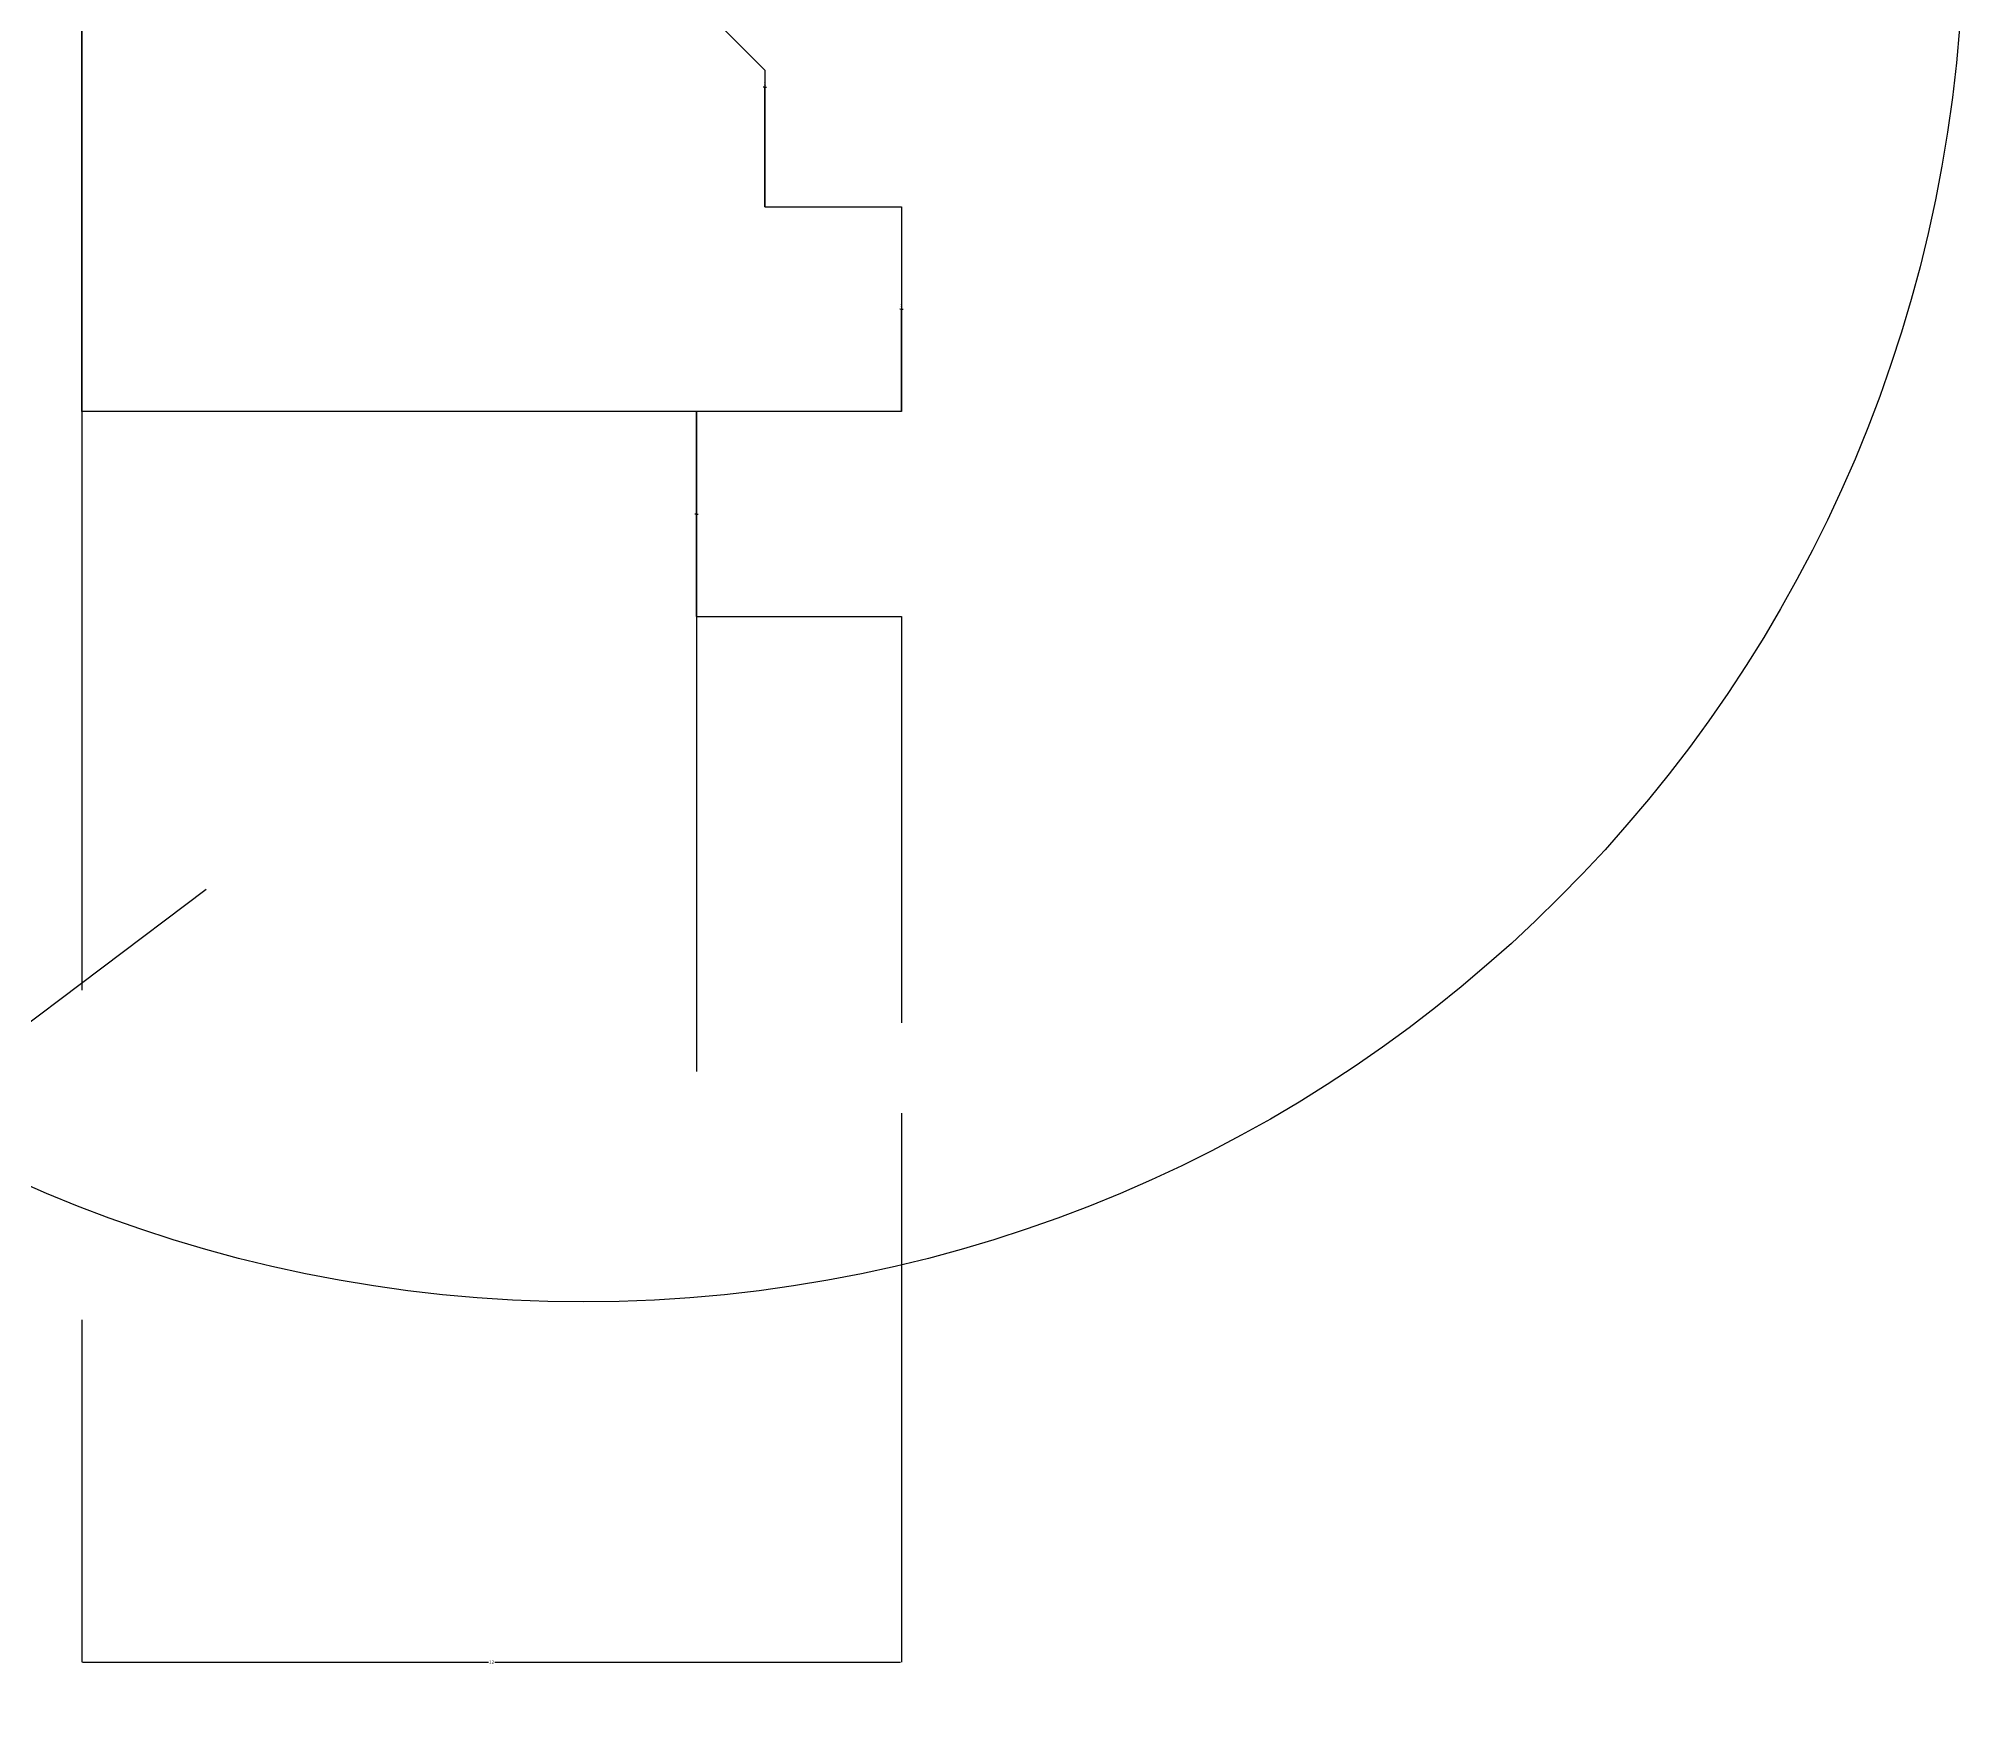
# Model space of a CAD drawing. Header units: metres. Extents: x -108198 to -106193, y -85199 to -82777.
# Drawn here: x -106964 to -106363, y -83765 to -83244 of the extents above; entities that cross this region are included whole.
import ezdxf

# ---------------------------------------------------------------- set-up
doc = ezdxf.new("R2010")
doc.units = ezdxf.units.M
for name, color, linetype in [('10', 8, 'Continuous'), ('15', 2, 'Continuous'), ('16', 3, 'Continuous'), ('17', 1, 'Continuous'), ('19', 8, 'Continuous'), ('7', 7, 'Continuous')]:
    doc.layers.add(name, color=color, linetype=linetype)
doc.dimstyles.get("Standard").update_dxf_attribs({"dimtxt": 2.5, "dimasz": 2.5, "dimexe": 1.25, "dimexo": 0.625, "dimtad": 1, "dimcen": 2.5, "dimazin": 3, "dimtfac": 1, "dimtmove": 0, "dimatfit": 3})

# ---------------------------------------------------------------- blocks, each defined once
blk = doc.blocks.new('_CLOSEDFILLED')
at = {"color": 0, "linetype": 'BYBLOCK'}
blk.add_solid([(-1, 0.2), (0, 0), (-1, -0.2)], dxfattribs=at)
blk = doc.blocks.new('*D2')
for p, q in [((-106694.69, -83579.77), (-106694.69, -83751.2)), ((-106950.69, -83644.36), (-106950.69, -83751.2)), ((-106950.44, -83751.2), (-106823.69, -83751.2)), ((-106821.69, -83751.2), (-106694.94, -83751.2))]:
    blk.add_line(p, q)
at = {"layer": 'Defpoints'}
for p in [(-106694.69, -83579.77), (-106950.69, -83644.36), (-106950.69, -83751.2)]:
    blk.add_point(p, dxfattribs=at)
at = {"layer": '7', "xscale": 0.25, "yscale": 0.25, "rotation": 180}
blk.add_blockref('_CLOSEDFILLED', (-106950.69, -83751.2), dxfattribs=at)
at = {"layer": '7', "xscale": 0.25, "yscale": 0.25}
blk.add_blockref('_CLOSEDFILLED', (-106694.69, -83751.2), dxfattribs=at)
at = {"layer": '7', "insert": (-106822.69, -83751.2), "char_height": 1, "attachment_point": 5}
blk.add_mtext('12', dxfattribs=at)
blk = doc.blocks.new('*D3')
for p, q in [((-106758.69, -83360.64), (-106758.69, -83392.64)), ((-106758.94, -83392.64), (-106759.19, -83392.64)), ((-106758.69, -83424.64), (-106758.69, -83392.64)), ((-106758.69, -83392.64), (-106758.69, -83392.64)), ((-106758.44, -83392.64), (-106758.19, -83392.64))]:
    blk.add_line(p, q)
at = {"layer": 'Defpoints'}
for p in [(-106758.69, -83360.64), (-106758.69, -83392.64), (-106758.69, -83424.64)]:
    blk.add_point(p, dxfattribs=at)
at = {"layer": '7', "xscale": 0.25, "yscale": 0.25}
blk.add_blockref('_CLOSEDFILLED', (-106758.69, -83392.64), dxfattribs=at)
at = {"layer": '7', "xscale": 0.25, "yscale": 0.25, "rotation": 180}
blk.add_blockref('_CLOSEDFILLED', (-106758.69, -83392.64), dxfattribs=at)
at = {"layer": '7', "insert": (-106758.69, -83391.515), "char_height": 1, "attachment_point": 5}
blk.add_mtext('3', dxfattribs=at)
blk = doc.blocks.new('*D4')
for p, q in [((-106737.35, -83253.97), (-106737.35, -83259.32)), ((-106737.6, -83259.32), (-106737.85, -83259.32)), ((-106737.35, -83296.64), (-106737.35, -83259.32)), ((-106737.35, -83259.32), (-106737.35, -83259.32)), ((-106737.1, -83259.32), (-106736.85, -83259.32))]:
    blk.add_line(p, q)
at = {"layer": 'Defpoints'}
for p in [(-106737.35, -83253.97), (-106737.35, -83259.32), (-106737.35, -83296.64)]:
    blk.add_point(p, dxfattribs=at)
at = {"layer": '7', "xscale": 0.25, "yscale": 0.25}
blk.add_blockref('_CLOSEDFILLED', (-106737.35, -83259.32), dxfattribs=at)
at = {"layer": '7', "xscale": 0.25, "yscale": 0.25, "rotation": 180}
blk.add_blockref('_CLOSEDFILLED', (-106737.35, -83259.32), dxfattribs=at)
at = {"layer": '7', "insert": (-106737.35, -83258.195), "char_height": 1, "attachment_point": 5}
blk.add_mtext('2', dxfattribs=at)
blk = doc.blocks.new('*D8')
for p, q in [((-106694.69, -83296.64), (-106694.69, -83328.64)), ((-106694.94, -83328.64), (-106695.19, -83328.64)), ((-106694.69, -83360.64), (-106694.69, -83328.64)), ((-106694.69, -83328.64), (-106694.69, -83328.64)), ((-106694.44, -83328.64), (-106694.19, -83328.64))]:
    blk.add_line(p, q)
at = {"layer": 'Defpoints'}
for p in [(-106694.69, -83296.64), (-106694.69, -83328.64), (-106694.69, -83360.64)]:
    blk.add_point(p, dxfattribs=at)
at = {"layer": '7', "xscale": 0.25, "yscale": 0.25}
blk.add_blockref('_CLOSEDFILLED', (-106694.69, -83328.64), dxfattribs=at)
at = {"layer": '7', "xscale": 0.25, "yscale": 0.25, "rotation": 180}
blk.add_blockref('_CLOSEDFILLED', (-106694.69, -83328.64), dxfattribs=at)
at = {"layer": '7', "insert": (-106694.69, -83327.515), "char_height": 1, "attachment_point": 5}
blk.add_mtext('3', dxfattribs=at)

msp = doc.modelspace()

# ---------------------------------------------------------------- hatches: boundary and pattern name
at = {"layer": '10'}
h = msp.add_hatch(dxfattribs=at)
h.set_pattern_fill('AR-RROOF', scale=128)
h.paths.add_polyline_path([(-106844.02, -83147.31), (-106886.69, -83147.31), (-106886.69, -83104.64), (-106950.69, -83104.64), (-106950.69, -83360.64), (-106694.69, -83360.64), (-106694.69, -83296.64), (-106737.35, -83296.64), (-106737.35, -83253.97)])
h = msp.add_hatch(dxfattribs=at)
h.set_pattern_fill('DOLMIT', scale=128)
h.paths.add_polyline_path([(-106950.69, -83360.64), (-106950.69, -83541.38, 0.14), (-106758.69, -83566.74), (-106758.69, -83360.64)])

# ---------------------------------------------------------------- linework, layer by layer
msp.add_lwpolyline([(-106737.35, -83253.97), (-106737.35, -83296.64), (-106694.69, -83296.64), (-106694.69, -83360.64), (-106950.69, -83360.64), (-106950.69, -83104.64), (-106886.69, -83104.64), (-106886.69, -83147.31), (-106844.02, -83147.31)], close=True)
msp.add_line((-107565.49, -84002.12), (-106911.85, -83509.78), dxfattribs=at)
at = {"layer": '15'}
for p, q in [((-106758.69, -83424.64), (-106758.69, -83360.64)), ((-106758.69, -83424.64), (-106694.69, -83424.64)), ((-106694.69, -83424.64), (-106694.69, -83551.52))]:
    msp.add_line(p, q, dxfattribs=at)
at = {"layer": '16'}
msp.add_line((-106950.69, -83104.64), (-106950.69, -83541.38), dxfattribs=at)
at = {"layer": '17'}
msp.add_line((-106758.69, -83360.64), (-106758.69, -83566.74), dxfattribs=at)
at = {"layer": '19'}
msp.add_lwpolyline([(-106362.96, -83207.66, -1), (-107225.03, -83207.66, -1)], format="xyb", close=True, dxfattribs=at)

# ---------------------------------------------------------------- dimensions: what is measured, and where the dimension line sits
at = {"layer": '7'}
for base, p1, p2, text, picture, middle in [((-106737.35, -83259.32), (-106737.35, -83296.64), (-106737.35, -83253.97), '2', '*D4', (-106737.35, -83258.195)), ((-106694.69, -83328.64), (-106694.69, -83360.64), (-106694.69, -83296.64), '3', '*D8', (-106694.69, -83327.515)), ((-106758.69, -83392.64), (-106758.69, -83360.64), (-106758.69, -83424.64), '3', '*D3', (-106758.69, -83391.515)), ((-106950.69, -83751.2), (-106950.69, -83644.36), (-106694.69, -83579.77), '12', '*D2', (-106822.69, -83751.2))]:
    dim = msp.add_linear_dim(base=base, p1=p1, p2=p2, text=text, dimstyle='Standard', dxfattribs=at)
    dim.commit()
    dim.dimension.update_dxf_attribs({"geometry": picture, "text_midpoint": middle})

doc.saveas('drawing.dxf')
